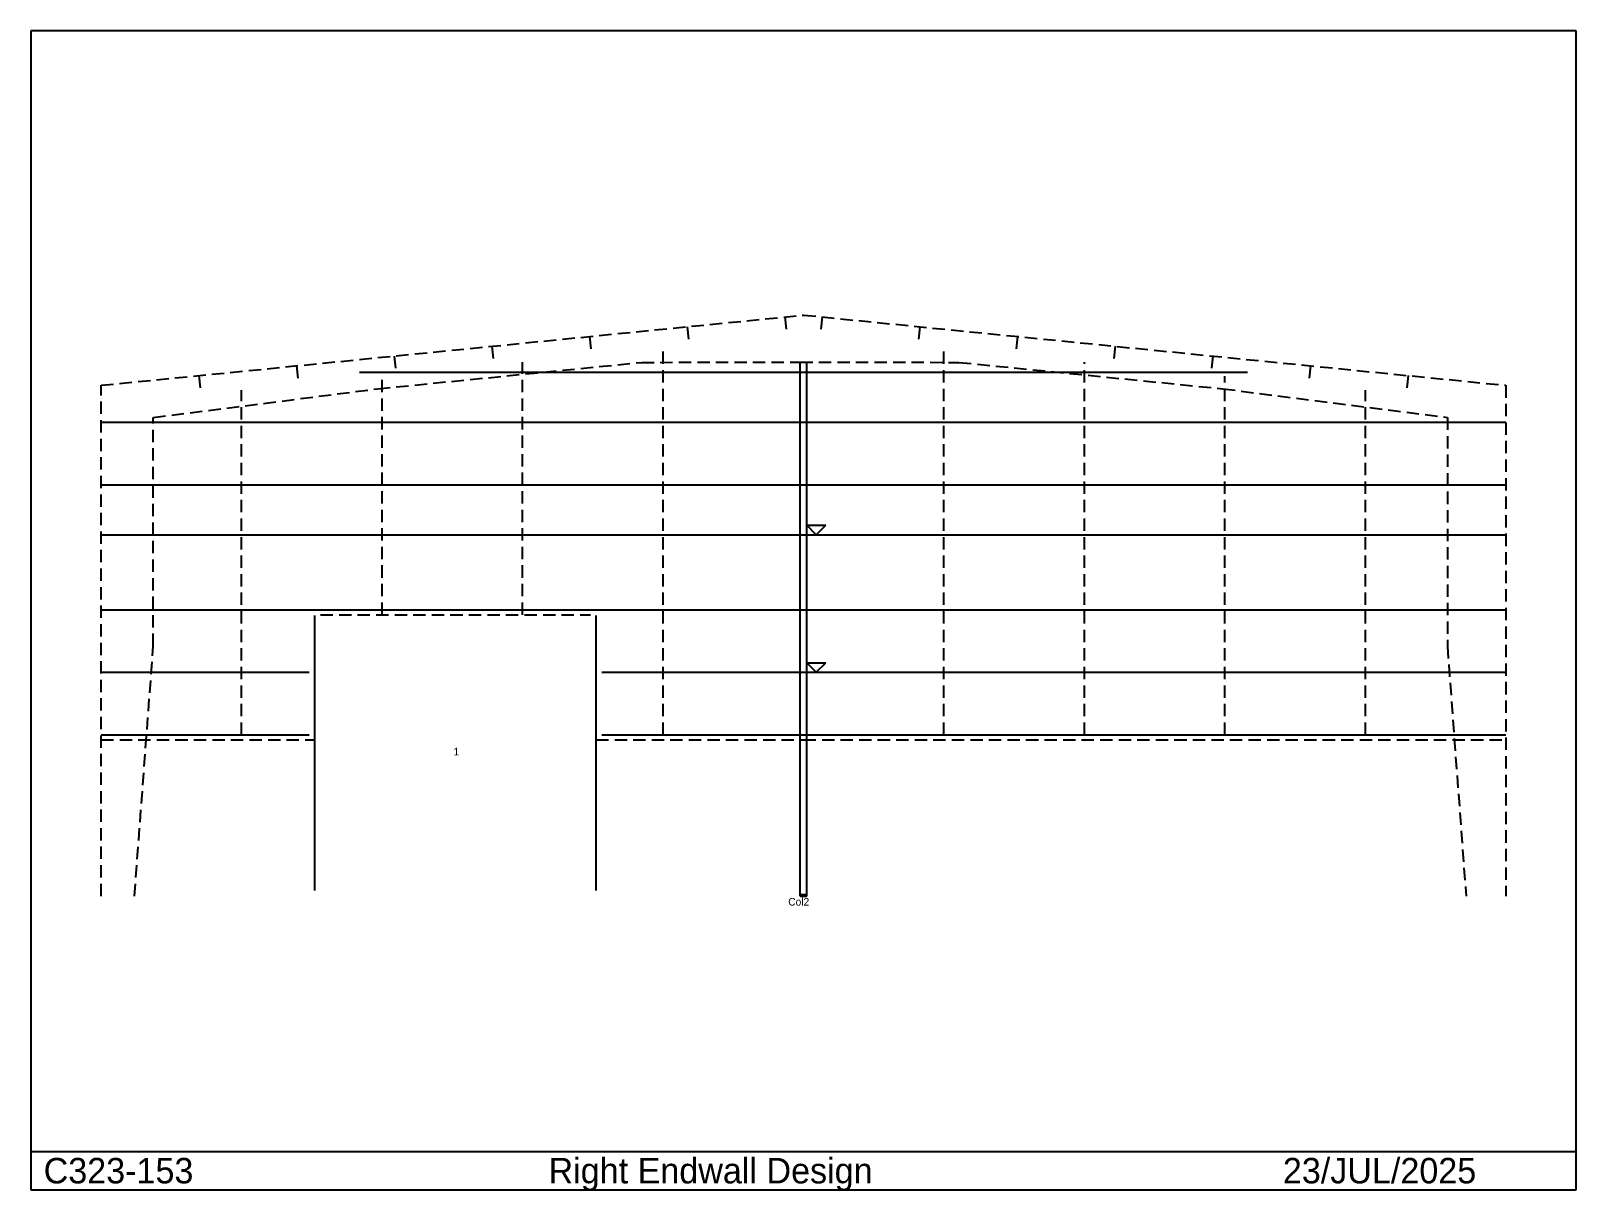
# Model space of a CAD drawing. Extents: x -1124 to 23593, y -4719 to 13839.
import ezdxf

# ---------------------------------------------------------------- set-up
doc = ezdxf.new("R2010")
doc.units = 0
doc.linetypes.add('CONTIN', pattern=[0])
doc.linetypes.add('DASHED', pattern=[296.59, 197.73, -98.86])
doc.layers.get('0').update_dxf_attribs({"linetype": 'CONTIN'})
for name, color, linetype in [('1', 7, 'CONTIN'), ('16', 7, 'CONTIN'), ('2', 7, 'CONTIN'), ('21', 7, 'CONTIN'), ('3', 7, 'CONTIN'), ('5', 5, 'DASHED'), ('6', 5, 'DASHED'), ('8', 5, 'DASHED'), ('9', 7, 'CONTIN')]:
    doc.layers.add(name, color=color, linetype=linetype)

msp = doc.modelspace()

# ---------------------------------------------------------------- linework, layer by layer
for p, q in [((23593.498, 13839.425), (-1123.5, 13839.425)), ((-1123.5, 13839.425), (-1123.5, -4698.325)), ((23593.498, -4698.325), (23593.498, 13839.425)), ((-1123.5, -4086.579), (23593.498, -4086.579)), ((-1123.5, -4698.325), (23593.498, -4698.325))]:
    msp.add_line(p, q)
at = {"layer": '1'}
for p, q in [((11184.199, 0), (11184.199, 8539.752)), ((11184.199, 8539.752), (11285.8, 8539.752)), ((11285.8, 0), (11285.8, 8539.752)), ((11184.199, 0), (11285.8, 0))]:
    msp.add_line(p, q, dxfattribs=at)
at = {"layer": '2'}
for p, q in [((4134.852, 8380), (11235, 8380)), ((11235, 8380), (18335.148, 8380)), ((0.002, 7580), (11235, 7580)), ((11235, 7580), (22470, 7580)), ((0.002, 6580), (11235, 6580)), ((11235, 6580), (22470, 6580)), ((0.002, 5780), (11235, 5780)), ((11235, 5780), (22470, 5780)), ((0.001, 4580), (11235, 4580)), ((3418, 91.44), (3418, 4488.56)), ((7918, 91.44), (7918, 4488.56)), ((11235, 4580), (22470, 4580)), ((0.001, 3580), (3326.56, 3580)), ((8009.44, 3580), (11235, 3580)), ((11235, 3580), (22470, 3580)), ((0.001, 2580), (3326.56, 2580)), ((8009.44, 2580), (11235, 2580)), ((11235, 2580), (22470, 2580))]:
    msp.add_line(p, q, dxfattribs=at)
at = {"layer": '3'}
for p, q in [((11438.2, 5780), (11285.8, 5932.4)), ((11285.8, 5932.4), (11590.601, 5932.4)), ((11438.2, 5780), (11590.601, 5932.4)), ((11438.2, 3580), (11285.8, 3732.4)), ((11285.8, 3732.4), (11590.601, 3732.4)), ((11438.2, 3580), (11590.601, 3732.4))]:
    msp.add_line(p, q, dxfattribs=at)
at = {"layer": '5'}
for p, q in [((10936.453, 9263.646), (10956.354, 9064.638)), ((11533.511, 9263.648), (11513.609, 9064.641)), ((7811.739, 8951.174), (7831.639, 8752.166)), ((9374.146, 9107.415), (9394.047, 8908.407)), ((13095.818, 9107.418), (13075.918, 8908.41)), ((14658.227, 8951.177), (14638.325, 8752.17)), ((6249.431, 8794.943), (6269.331, 8595.936)), ((16220.533, 8794.946), (16200.633, 8595.938)), ((3124.715, 8482.472), (3144.616, 8283.464)), ((4687.023, 8638.702), (4706.924, 8439.694)), ((17782.941, 8638.705), (17763.041, 8439.698)), ((19345.25, 8482.475), (19325.35, 8283.468)), ((1562.308, 8326.23), (1582.209, 8127.223)), ((20907.658, 8326.233), (20887.756, 8127.226)), ((3509.44, 4500), (7826.561, 4500))]:
    msp.add_line(p, q, dxfattribs=at)
at = {"layer": '6'}
for p, q in [((8988, 2580), (8988, 8764)), ((13482, 2580), (13482, 8764)), ((6741, 4500), (6741, 8539.3)), ((15729, 2580), (15729, 8539.3)), ((4494, 4500), (4494, 8314.6)), ((17976, 2580), (17976, 8314.6)), ((2247, 2580), (2247, 8089.9)), ((20223, 2580), (20223, 8089.9))]:
    msp.add_line(p, q, dxfattribs=at)
at = {"layer": '8'}
for p, q in [((0, 8170), (11235, 9293.5)), ((11235, 9293.5), (22470, 8170)), ((4426.2, 8115.3), (8647.2, 8537.4)), ((8647.2, 8537.4), (11183.999, 8539.8)), ((8647.2, 8537.4), (8647.2, 8537.4)), ((11183.999, 8539.8), (11183.999, 8539.8)), ((11183.999, 8539.8), (13721.1, 8537.4)), ((13721.1, 8537.4), (13721.1, 8537.4)), ((13721.1, 8537.4), (17942.1, 8115.3)), ((0, 0), (0, 8170)), ((22470, 8170), (22470, 0)), ((834, 7655.6), (4426.2, 8115.3)), ((4426.2, 8115.3), (4426.2, 8115.3)), ((17942.1, 8115.3), (17942.1, 8115.3)), ((17942.1, 8115.3), (21534.002, 7655.6)), ((834, 4000), (834, 7655.6)), ((834, 7655.6), (834, 7655.6)), ((21534.002, 7655.6), (21534.002, 7655.6)), ((21534.002, 7655.6), (21534.002, 4000)), ((534, 0), (834, 4000)), ((834, 4000), (834, 4000)), ((21534.002, 4000), (21534.002, 4000)), ((21534.002, 4000), (21833.998, 0)), ((0, 2500), (3418, 2500)), ((7918, 2500), (11235, 2500)), ((11235, 2500), (22470, 2500))]:
    msp.add_line(p, q, dxfattribs=at)
at = {"layer": '9'}
for p, q in [((11184.199, 25.4), (11285.799, 25.4)), ((11184.199, 0), (11184.199, 25.4)), ((11184.199, 0), (11285.799, 0)), ((11285.799, 0), (11285.799, 25.4))]:
    msp.add_line(p, q, dxfattribs=at)

# ---------------------------------------------------------------- texts
for s, p in [('C323-153', (-919.585, -4596.367)), ('Right Endwall Design', (7156.695, -4596.367)), ('23/JUL/2025', (18903.447, -4596.367))]:
    msp.add_text(s, height=407.831).set_placement(p)
at = {"layer": '16'}
msp.add_text('Col2', height=121.92, dxfattribs=at).set_placement((10991.16, -152.4))
at = {"layer": '21'}
msp.add_text('  1', height=121.92, dxfattribs=at).set_placement((5546.08, 2250))

doc.saveas('drawing.dxf')
